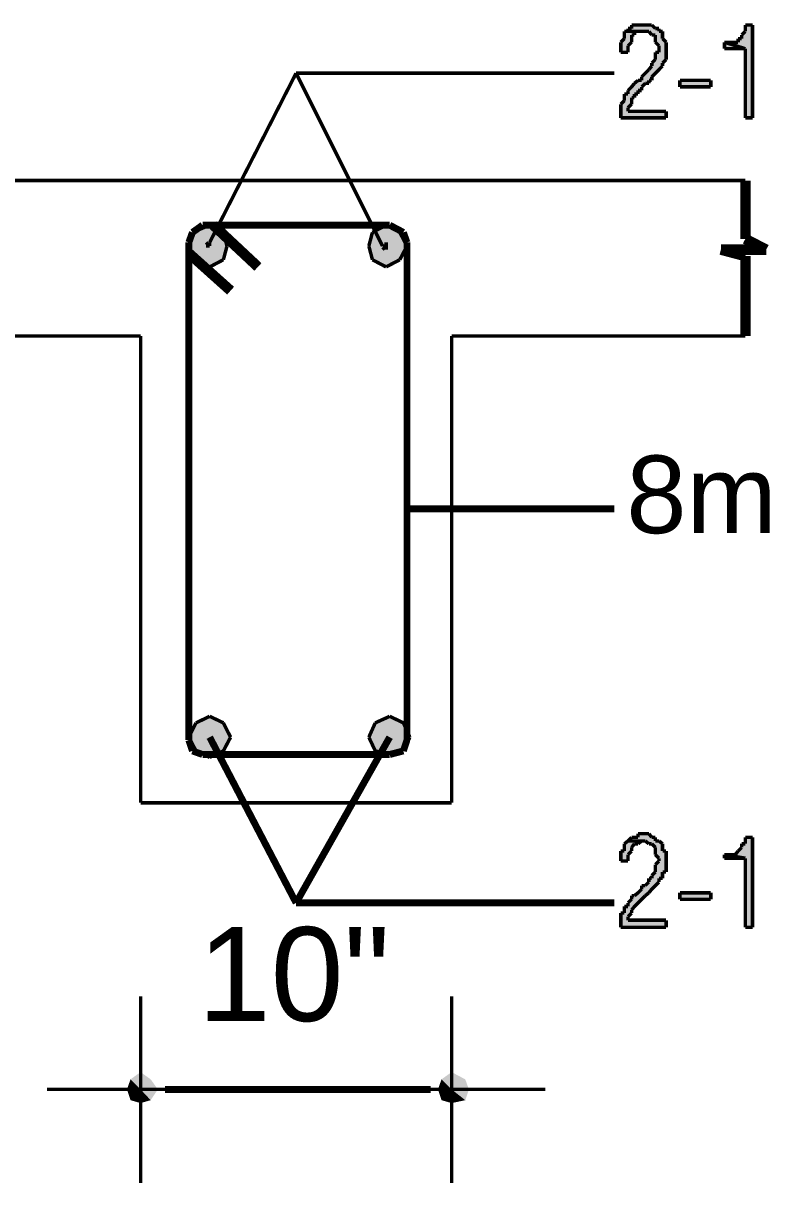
# Model space of a CAD drawing. Header units: millimetres. Extents: x 5 to 350, y 3 to 213.
# Drawn here: x 124.12 to 142.54, y 151.42 to 179.87 of the extents above; entities that cross this region are included whole.
import ezdxf

# ---------------------------------------------------------------- set-up
doc = ezdxf.new("R2010")
doc.units = ezdxf.units.MM
for name, color, linetype in [('H', 251, 'Continuous'), ('P', 255, 'Continuous'), ('T', 255, 'Continuous')]:
    doc.layers.add(name, color=color, linetype=linetype)
doc.styles.get("Standard").update_dxf_attribs({"font": 'arial.ttf'})

msp = doc.modelspace()

# ---------------------------------------------------------------- hatches: boundary and pattern name
at = {"layer": 'H', "linetype": 'Continuous'}
for points in [[(138.765, 177.553), (138.765, 177.888), (138.853, 177.976), (138.853, 178.135), (138.942, 178.135), (138.942, 178.223), (139.188, 178.47), (139.277, 178.47), (139.277, 178.558), (139.524, 178.823), (139.524, 178.894), (139.612, 178.982), (139.612, 179.158), (139.7, 179.158), (139.7, 179.317), (139.612, 179.405), (139.612, 179.582), (139.524, 179.582), (139.453, 179.67), (138.942, 179.67), (138.942, 179.74), (139.03, 179.74), (139.03, 179.828), (139.524, 179.828), (139.612, 179.74), (139.7, 179.74), (139.7, 179.67), (139.788, 179.67), (139.788, 179.493), (139.876, 179.405), (139.876, 178.982), (139.788, 178.894), (139.788, 178.823), (139.524, 178.558), (139.524, 178.47), (139.453, 178.47), (139.453, 178.4), (139.365, 178.4), (139.277, 178.312), (139.277, 178.223), (139.188, 178.223), (139.188, 178.135), (139.1, 178.135), (139.1, 178.047), (139.03, 178.047), (139.03, 177.888), (138.942, 177.8), (138.942, 177.712), (139.876, 177.712), (139.876, 177.553), (138.765, 177.553)], [(141.817, 177.553), (141.817, 179.246), (141.305, 179.405), (141.64, 179.405), (141.64, 179.493), (141.728, 179.493), (141.728, 179.582), (141.817, 179.67), (141.817, 179.828), (141.993, 179.828), (141.993, 177.553), (141.817, 177.553)], [(138.765, 179.158), (138.765, 179.405), (138.853, 179.493), (138.853, 179.67), (139.1, 179.67), (139.1, 179.582), (139.03, 179.582), (139.03, 179.405), (138.942, 179.317), (138.942, 179.158), (138.765, 179.158)], [(141.305, 179.246), (141.305, 179.405), (141.817, 179.246), (141.305, 179.246)], [(140.212, 178.312), (140.212, 178.47), (140.97, 178.47), (140.97, 178.312), (140.212, 178.312)], [(128.182, 174.413), (128.27, 174.748), (129.117, 174.413), (128.182, 174.413)], [(128.27, 174.748), (128.693, 174.925), (129.028, 174.748), (128.27, 174.748)], [(129.117, 174.413), (128.27, 174.748), (129.028, 174.748), (129.117, 174.413)], [(132.592, 174.413), (132.68, 174.748), (133.526, 174.413), (132.592, 174.413)], [(132.68, 174.748), (133.015, 174.925), (133.35, 174.748), (132.68, 174.748)], [(133.526, 174.413), (132.68, 174.748), (133.35, 174.748), (133.526, 174.413)], [(128.27, 174.078), (128.182, 174.413), (129.028, 174.078), (128.27, 174.078)], [(129.028, 174.078), (128.182, 174.413), (129.117, 174.413), (129.028, 174.078)], [(132.68, 174.078), (132.592, 174.413), (133.35, 174.078), (132.68, 174.078)], [(133.35, 174.078), (132.592, 174.413), (133.526, 174.413), (133.35, 174.078)], [(128.693, 173.902), (128.27, 174.078), (129.028, 174.078), (128.693, 173.902)], [(133.015, 173.902), (132.68, 174.078), (133.35, 174.078), (133.015, 173.902)], [(128.182, 162.384), (128.358, 162.736), (129.205, 162.384), (128.182, 162.384)], [(128.358, 162.736), (128.693, 162.895), (129.028, 162.736), (128.358, 162.736)], [(129.205, 162.384), (128.358, 162.736), (129.028, 162.736), (129.205, 162.384)], [(132.592, 162.384), (132.75, 162.736), (133.526, 162.384), (132.592, 162.384)], [(132.75, 162.736), (133.103, 162.895), (133.438, 162.736), (132.75, 162.736)], [(133.526, 162.384), (132.75, 162.736), (133.438, 162.736), (133.526, 162.384)], [(128.358, 162.048), (128.182, 162.384), (129.028, 162.048), (128.358, 162.048)], [(129.028, 162.048), (128.182, 162.384), (129.205, 162.384), (129.028, 162.048)], [(132.75, 162.048), (132.592, 162.384), (133.438, 162.048), (132.75, 162.048)], [(133.438, 162.048), (132.592, 162.384), (133.526, 162.384), (133.438, 162.048)], [(128.693, 161.89), (128.358, 162.048), (129.028, 162.048), (128.693, 161.89)], [(133.103, 161.96), (132.75, 162.048), (133.438, 162.048), (133.103, 161.96)], [(138.765, 157.727), (138.765, 158.08), (138.853, 158.08), (138.853, 158.238), (138.942, 158.238), (138.942, 158.327), (139.03, 158.415), (139.03, 158.503), (139.1, 158.503), (139.277, 158.662), (139.277, 158.75), (139.365, 158.75), (139.453, 158.838), (139.453, 158.926), (139.524, 158.926), (139.524, 158.997), (139.612, 159.085), (139.612, 159.262), (139.7, 159.35), (139.7, 159.42), (139.612, 159.508), (139.612, 159.685), (139.524, 159.773), (139.453, 159.773), (139.365, 159.844), (138.942, 159.844), (139.03, 159.932), (139.188, 159.932), (139.188, 160.02), (139.453, 160.02), (139.524, 159.932), (139.612, 159.932), (139.612, 159.844), (139.7, 159.844), (139.788, 159.773), (139.788, 159.597), (139.876, 159.597), (139.876, 159.085), (139.788, 159.085), (139.788, 158.926), (139.7, 158.926), (139.7, 158.838), (139.03, 158.15), (139.03, 158.08), (138.942, 157.992), (138.942, 157.903), (139.876, 157.903), (139.876, 157.727), (138.765, 157.727)], [(141.817, 157.727), (141.817, 159.42), (141.305, 159.508), (141.57, 159.508), (141.728, 159.685), (141.728, 159.773), (141.817, 159.773), (141.817, 159.932), (141.993, 159.932), (141.993, 157.727), (141.817, 157.727)], [(138.765, 159.35), (138.765, 159.597), (138.853, 159.597), (138.853, 159.773), (138.942, 159.844), (139.277, 159.844), (139.188, 159.773), (139.1, 159.773), (139.03, 159.685), (139.03, 159.597), (138.942, 159.508), (138.942, 159.35), (138.765, 159.35)], [(141.305, 159.42), (141.305, 159.508), (141.817, 159.42), (141.305, 159.42)], [(140.212, 158.415), (140.212, 158.574), (140.97, 158.574), (140.97, 158.415), (140.212, 158.415)], [(126.665, 153.758), (126.753, 154.005), (127, 153.758), (126.665, 153.758)], [(127, 153.758), (126.753, 154.005), (127, 154.182), (127, 153.758)], [(127, 153.758), (127, 154.182), (127.247, 154.005), (127, 153.758)], [(127, 153.758), (127.247, 154.005), (127.423, 153.758), (127, 153.758)], [(134.285, 153.758), (134.373, 154.005), (134.62, 153.758), (134.285, 153.758)], [(134.62, 153.758), (134.373, 154.005), (134.62, 154.182), (134.62, 153.758)], [(134.62, 153.758), (134.62, 154.182), (134.955, 154.005), (134.62, 153.758)], [(134.62, 153.758), (134.955, 154.005), (135.043, 153.758), (134.62, 153.758)], [(126.753, 153.494), (126.665, 153.758), (127, 153.758), (126.753, 153.494)], [(127, 153.423), (126.753, 153.494), (127, 153.758), (127, 153.423)], [(127, 153.423), (127, 153.758), (127.247, 153.494), (127, 153.423)], [(127.247, 153.494), (127, 153.758), (127.423, 153.758), (127.247, 153.494)], [(134.373, 153.494), (134.285, 153.758), (134.62, 153.758), (134.373, 153.494)], [(134.62, 153.423), (134.373, 153.494), (134.62, 153.758), (134.62, 153.423)], [(134.62, 153.423), (134.62, 153.758), (134.955, 153.494), (134.62, 153.423)], [(134.955, 153.494), (134.62, 153.758), (135.043, 153.758), (134.955, 153.494)]]:
    msp.add_hatch(color=256, dxfattribs=at).paths.add_polyline_path(points)

# ---------------------------------------------------------------- linework, layer by layer
at = {"layer": 'P'}
for points, const_width in [([(139.1, 179.828), (139.03, 179.828)], 0.085), ([(139.03, 179.828), (139.03, 179.74)], 0.085), ([(139.188, 179.828), (139.1, 179.828)], 0.085), ([(139.277, 179.828), (139.188, 179.828)], 0.085), ([(139.365, 179.828), (139.277, 179.828)], 0.085), ([(139.453, 179.828), (139.365, 179.828)], 0.085), ([(139.524, 179.828), (139.453, 179.828)], 0.085), ([(139.612, 179.74), (139.524, 179.828)], 0.085), ([(141.993, 179.828), (141.817, 179.828)], 0.085), ([(141.817, 179.828), (141.817, 179.74)], 0.085), ([(141.993, 177.553), (141.993, 179.828)], 0.085), ([(138.853, 179.493), (138.765, 179.405)], 0.085), ([(138.942, 179.67), (138.853, 179.67)], 0.085), ([(138.853, 179.67), (138.853, 179.582)], 0.085), ([(138.853, 179.582), (138.853, 179.493)], 0.085), ([(139.03, 179.74), (138.942, 179.74)], 0.085), ([(138.942, 179.74), (138.942, 179.67)], 0.085), ([(139.365, 179.67), (138.942, 179.67)], 0.085), ([(138.942, 179.67), (139.365, 179.67)], 0.085), ([(139.03, 179.493), (139.03, 179.582)], 0.085), ([(139.03, 179.582), (139.1, 179.582)], 0.085), ([(139.03, 179.405), (139.03, 179.493)], 0.085), ([(139.1, 179.582), (139.1, 179.67)], 0.085), ([(139.1, 179.67), (139.188, 179.67)], 0.085), ([(139.188, 179.67), (139.277, 179.67)], 0.085), ([(139.277, 179.67), (139.365, 179.67)], 0.085), ([(139.365, 179.67), (139.453, 179.67)], 0.085), ([(139.453, 179.67), (139.524, 179.582)], 0.085), ([(139.524, 179.582), (139.612, 179.582)], 0.085), ([(139.7, 179.74), (139.612, 179.74)], 0.085), ([(139.612, 179.582), (139.612, 179.493)], 0.085), ([(139.612, 179.493), (139.612, 179.405)], 0.085), ([(139.7, 179.67), (139.7, 179.74)], 0.085), ([(139.788, 179.67), (139.7, 179.67)], 0.085), ([(139.788, 179.582), (139.788, 179.67)], 0.085), ([(139.788, 179.493), (139.788, 179.582)], 0.085), ([(139.876, 179.405), (139.788, 179.493)], 0.085), ([(141.728, 179.493), (141.64, 179.493)], 0.085), ([(141.64, 179.493), (141.64, 179.405)], 0.085), ([(141.817, 179.67), (141.728, 179.582)], 0.085), ([(141.728, 179.582), (141.728, 179.493)], 0.085), ([(141.817, 179.74), (141.817, 179.67)], 0.085), ([(138.765, 179.405), (138.765, 179.317)], 0.085), ([(138.765, 179.317), (138.765, 179.246)], 0.085), ([(138.765, 179.246), (138.765, 179.158)], 0.085), ([(138.942, 179.317), (139.03, 179.405)], 0.085), ([(138.942, 179.246), (138.942, 179.317)], 0.085), ([(138.942, 179.158), (138.942, 179.246)], 0.085), ([(139.612, 179.405), (139.7, 179.317)], 0.085), ([(139.7, 179.317), (139.7, 179.246)], 0.085), ([(139.7, 179.246), (139.7, 179.158)], 0.085), ([(139.876, 179.317), (139.876, 179.405)], 0.085), ([(139.876, 179.246), (139.876, 179.317)], 0.085), ([(139.876, 179.158), (139.876, 179.246)], 0.085), ([(141.305, 179.405), (141.305, 179.246)], 0.085), ([(141.817, 179.246), (141.305, 179.405)], 0.085), ([(141.393, 179.405), (141.305, 179.405)], 0.085), ([(141.305, 179.405), (141.817, 179.246)], 0.085), ([(141.305, 179.246), (141.393, 179.246)], 0.085), ([(141.482, 179.405), (141.393, 179.405)], 0.085), ([(141.393, 179.246), (141.482, 179.246)], 0.085), ([(141.57, 179.405), (141.482, 179.405)], 0.085), ([(141.482, 179.246), (141.57, 179.246)], 0.085), ([(141.64, 179.405), (141.57, 179.405)], 0.085), ([(141.57, 179.246), (141.64, 179.246)], 0.085), ([(141.64, 179.246), (141.728, 179.246)], 0.085), ([(141.728, 179.246), (141.817, 179.246)], 0.085), ([(141.817, 179.246), (141.817, 177.553)], 0.085), ([(138.765, 179.158), (138.942, 179.158)], 0.085), ([(139.612, 178.982), (139.524, 178.894)], 0.085), ([(139.7, 179.158), (139.612, 179.158)], 0.085), ([(139.612, 179.158), (139.612, 179.07)], 0.085), ([(139.612, 179.07), (139.612, 178.982)], 0.085), ([(139.788, 178.894), (139.876, 178.982)], 0.085), ([(139.876, 179.07), (139.876, 179.158)], 0.085), ([(139.876, 178.982), (139.876, 179.07)], 0.085), ([(128.693, 174.502), (130.81, 178.647)], 0.085), ([(130.81, 178.647), (138.606, 178.647)], 0.085), ([(132.927, 174.413), (130.81, 178.647)], 0.085), ([(139.365, 178.647), (139.277, 178.558)], 0.085), ([(139.453, 178.735), (139.365, 178.647)], 0.085), ([(139.524, 178.823), (139.453, 178.735)], 0.085), ([(139.524, 178.894), (139.524, 178.823)], 0.085), ([(139.524, 178.558), (139.612, 178.647)], 0.085), ([(139.612, 178.647), (139.7, 178.735)], 0.085), ([(139.7, 178.735), (139.788, 178.823)], 0.085), ([(139.788, 178.823), (139.788, 178.894)], 0.085), ([(139.1, 178.4), (139.03, 178.312)], 0.085), ([(139.188, 178.47), (139.1, 178.4)], 0.085), ([(139.277, 178.47), (139.188, 178.47)], 0.085), ([(139.277, 178.558), (139.277, 178.47)], 0.085), ([(139.277, 178.312), (139.365, 178.4)], 0.085), ([(139.365, 178.4), (139.453, 178.4)], 0.085), ([(139.453, 178.4), (139.453, 178.47)], 0.085), ([(139.453, 178.47), (139.524, 178.47)], 0.085), ([(139.524, 178.47), (139.524, 178.558)], 0.085), ([(140.212, 178.312), (140.212, 178.47)], 0.085), ([(140.212, 178.47), (140.97, 178.47)], 0.085), ([(140.97, 178.47), (140.97, 178.312)], 0.085), ([(138.942, 178.135), (138.853, 178.135)], 0.085), ([(138.853, 178.135), (138.853, 178.047)], 0.085), ([(138.853, 178.047), (138.853, 177.976)], 0.085), ([(139.03, 178.312), (138.942, 178.223)], 0.085), ([(138.942, 178.223), (138.942, 178.135)], 0.085), ([(139.03, 177.976), (139.03, 178.047)], 0.085), ([(139.03, 178.047), (139.1, 178.047)], 0.085), ([(139.1, 178.047), (139.1, 178.135)], 0.085), ([(139.1, 178.135), (139.188, 178.135)], 0.085), ([(139.188, 178.135), (139.188, 178.223)], 0.085), ([(139.188, 178.223), (139.277, 178.223)], 0.085), ([(139.277, 178.223), (139.277, 178.312)], 0.085), ([(140.97, 178.312), (140.212, 178.312)], 0.085), ([(140.212, 178.312), (140.212, 178.312)], 0.085), ([(138.853, 177.976), (138.765, 177.888)], 0.085), ([(138.765, 177.888), (138.765, 177.8)], 0.085), ([(138.765, 177.8), (138.765, 177.712)], 0.085), ([(138.942, 177.8), (139.03, 177.888)], 0.085), ([(138.942, 177.712), (138.942, 177.8)], 0.085), ([(139.03, 177.888), (139.03, 177.976)], 0.085), ([(138.765, 177.712), (138.765, 177.624)], 0.085), ([(138.765, 177.624), (138.765, 177.553)], 0.085), ([(138.765, 177.553), (139.876, 177.553)], 0.085), ([(139.876, 177.712), (138.942, 177.712)], 0.085), ([(139.876, 177.553), (139.876, 177.712)], 0.085), ([(141.817, 177.553), (141.993, 177.553)], 0.085), ([(141.817, 174.59), (141.817, 176.018)], 0.254), ([(141.817, 176.018), (120.738, 176.018)], 0.085), ([(128.517, 174.925), (128.27, 174.748)], 0.169), ([(128.693, 174.925), (128.27, 174.748)], 0.085), ([(133.103, 174.925), (128.517, 174.925)], 0.169), ([(129.028, 174.748), (128.693, 174.925)], 0.085), ([(128.782, 174.925), (129.875, 173.902)], 0.254), ([(133.015, 174.925), (132.68, 174.748)], 0.085), ([(133.35, 174.748), (133.015, 174.925)], 0.085), ([(133.438, 174.748), (133.103, 174.925)], 0.169), ([(128.27, 174.748), (128.182, 174.502)], 0.169), ([(128.27, 174.748), (128.182, 174.413)], 0.085), ([(129.117, 174.413), (129.028, 174.748)], 0.085), ([(132.68, 174.748), (132.592, 174.413)], 0.085), ([(133.526, 174.413), (133.35, 174.748)], 0.085), ([(133.526, 174.502), (133.438, 174.748)], 0.169), ([(142.328, 174.325), (141.817, 174.59)], 0.254), ([(128.182, 174.502), (128.182, 162.313)], 0.169), ([(128.182, 174.413), (128.27, 174.078)], 0.085), ([(128.605, 174.502), (128.693, 174.413)], 0.085), ([(128.693, 174.413), (128.605, 174.413)], 0.085), ([(128.693, 174.413), (128.693, 174.502)], 0.085), ([(128.693, 174.413), (128.693, 174.502)], 0.085), ([(129.028, 174.078), (129.117, 174.413)], 0.085), ([(129.117, 174.413), (129.117, 174.413)], 0.085), ([(132.592, 174.413), (132.68, 174.078)], 0.085), ([(132.927, 174.325), (133.015, 174.413)], 0.085), ([(133.015, 174.413), (132.927, 174.413)], 0.085), ([(133.015, 174.413), (133.015, 174.502)], 0.085), ([(133.015, 174.413), (133.015, 174.325)], 0.085), ([(133.35, 174.078), (133.526, 174.413)], 0.085), ([(133.526, 162.313), (133.526, 174.502)], 0.169), ([(133.526, 174.413), (133.526, 174.413)], 0.085), ([(141.817, 174.166), (141.217, 174.325)], 0.254), ([(141.217, 174.325), (142.328, 174.325)], 0.254), ([(128.182, 174.237), (129.205, 173.32)], 0.254), ([(128.27, 174.078), (128.693, 173.902)], 0.085), ([(128.693, 173.902), (129.028, 174.078)], 0.085), ([(132.68, 174.078), (133.015, 173.902)], 0.085), ([(133.015, 173.902), (133.35, 174.078)], 0.085), ([(141.817, 172.208), (141.817, 174.166)], 0.254), ([(120.738, 172.208), (127, 172.208)], 0.085), ([(127, 172.208), (127, 160.778)], 0.085), ([(134.62, 160.778), (134.62, 172.208)], 0.085), ([(141.817, 172.208), (134.62, 172.208)], 0.085), ([(133.526, 167.975), (138.606, 167.975)], 0.169), ([(128.358, 162.736), (128.182, 162.384)], 0.085), ([(128.693, 162.895), (128.358, 162.736)], 0.085), ([(129.028, 162.736), (128.693, 162.895)], 0.085), ([(129.205, 162.384), (129.028, 162.736)], 0.085), ([(132.75, 162.736), (132.592, 162.384)], 0.085), ([(133.103, 162.895), (132.75, 162.736)], 0.085), ([(133.438, 162.736), (133.103, 162.895)], 0.085), ([(133.597, 162.384), (133.438, 162.736)], 0.085), ([(128.693, 162.384), (130.81, 158.327)], 0.169), ([(130.81, 158.327), (133.103, 162.384)], 0.169), ([(128.182, 162.313), (128.27, 162.048)], 0.169), ([(128.182, 162.384), (128.358, 162.048)], 0.085), ([(129.028, 162.048), (129.205, 162.384)], 0.085), ([(129.205, 162.384), (129.205, 162.384)], 0.085), ([(132.592, 162.384), (132.75, 162.048)], 0.085), ([(133.438, 162.048), (133.526, 162.313)], 0.169), ([(133.438, 162.048), (133.597, 162.384)], 0.085), ([(133.597, 162.384), (133.597, 162.384)], 0.085), ([(128.27, 162.048), (128.517, 161.96)], 0.169), ([(128.358, 162.048), (128.693, 161.89)], 0.085), ([(128.517, 161.96), (133.103, 161.96)], 0.169), ([(128.517, 161.96), (133.103, 161.96)], 0.085), ([(128.693, 161.89), (129.028, 162.048)], 0.085), ([(132.75, 162.048), (133.103, 161.96)], 0.085), ([(133.103, 161.96), (133.438, 162.048)], 0.169), ([(133.103, 161.96), (133.438, 162.048)], 0.085), ([(127, 160.778), (134.62, 160.778)], 0.085), ([(138.942, 159.844), (138.853, 159.773)], 0.085), ([(139.03, 159.932), (138.942, 159.844)], 0.085), ([(139.365, 159.844), (138.942, 159.844)], 0.085), ([(138.942, 159.844), (139.365, 159.844)], 0.085), ([(139.1, 159.932), (139.03, 159.932)], 0.085), ([(139.188, 159.932), (139.1, 159.932)], 0.085), ([(139.277, 160.02), (139.188, 160.02)], 0.085), ([(139.188, 160.02), (139.188, 159.932)], 0.085), ([(139.188, 159.773), (139.277, 159.844)], 0.085), ([(139.365, 160.02), (139.277, 160.02)], 0.085), ([(139.277, 159.844), (139.365, 159.844)], 0.085), ([(139.453, 160.02), (139.365, 160.02)], 0.085), ([(139.365, 159.844), (139.453, 159.773)], 0.085), ([(139.524, 159.932), (139.453, 160.02)], 0.085), ([(139.612, 159.932), (139.524, 159.932)], 0.085), ([(139.612, 159.844), (139.612, 159.932)], 0.085), ([(139.7, 159.844), (139.612, 159.844)], 0.085), ([(139.788, 159.773), (139.7, 159.844)], 0.085), ([(141.993, 159.932), (141.817, 159.932)], 0.085), ([(141.817, 159.932), (141.817, 159.844)], 0.085), ([(141.817, 159.844), (141.817, 159.773)], 0.085), ([(141.993, 157.727), (141.993, 159.932)], 0.085), ([(138.853, 159.597), (138.765, 159.597)], 0.085), ([(138.765, 159.597), (138.765, 159.508)], 0.085), ([(138.853, 159.773), (138.853, 159.685)], 0.085), ([(138.853, 159.685), (138.853, 159.597)], 0.085), ([(138.942, 159.508), (139.03, 159.597)], 0.085), ([(139.03, 159.685), (139.1, 159.773)], 0.085), ([(139.03, 159.597), (139.03, 159.685)], 0.085), ([(139.1, 159.773), (139.188, 159.773)], 0.085), ([(139.453, 159.773), (139.524, 159.773)], 0.085), ([(139.524, 159.773), (139.612, 159.685)], 0.085), ([(139.612, 159.685), (139.612, 159.597)], 0.085), ([(139.612, 159.597), (139.612, 159.508)], 0.085), ([(139.788, 159.685), (139.788, 159.773)], 0.085), ([(139.788, 159.597), (139.788, 159.685)], 0.085), ([(139.876, 159.597), (139.788, 159.597)], 0.085), ([(139.876, 159.508), (139.876, 159.597)], 0.085), ([(141.64, 159.597), (141.57, 159.508)], 0.085), ([(141.728, 159.685), (141.64, 159.597)], 0.085), ([(141.817, 159.773), (141.728, 159.773)], 0.085), ([(141.728, 159.773), (141.728, 159.685)], 0.085), ([(138.765, 159.508), (138.765, 159.42)], 0.085), ([(138.765, 159.42), (138.765, 159.35)], 0.085), ([(138.765, 159.35), (138.942, 159.35)], 0.085), ([(138.942, 159.42), (138.942, 159.508)], 0.085), ([(138.942, 159.35), (138.942, 159.42)], 0.085), ([(139.612, 159.508), (139.7, 159.42)], 0.085), ([(139.7, 159.35), (139.612, 159.262)], 0.085), ([(139.7, 159.42), (139.7, 159.35)], 0.085), ([(139.876, 159.42), (139.876, 159.508)], 0.085), ([(139.876, 159.35), (139.876, 159.42)], 0.085), ([(139.876, 159.262), (139.876, 159.35)], 0.085), ([(141.305, 159.508), (141.305, 159.42)], 0.085), ([(141.817, 159.42), (141.305, 159.508)], 0.085), ([(141.393, 159.508), (141.305, 159.508)], 0.085), ([(141.305, 159.508), (141.817, 159.42)], 0.085), ([(141.305, 159.42), (141.393, 159.42)], 0.085), ([(141.482, 159.508), (141.393, 159.508)], 0.085), ([(141.393, 159.42), (141.482, 159.42)], 0.085), ([(141.57, 159.508), (141.482, 159.508)], 0.085), ([(141.482, 159.42), (141.57, 159.42)], 0.085), ([(141.57, 159.42), (141.64, 159.42)], 0.085), ([(141.64, 159.42), (141.728, 159.42)], 0.085), ([(141.728, 159.42), (141.817, 159.42)], 0.085), ([(141.817, 159.42), (141.817, 157.727)], 0.085), ([(139.612, 159.085), (139.524, 158.997)], 0.085), ([(139.524, 158.997), (139.524, 158.926)], 0.085), ([(139.612, 159.262), (139.612, 159.173)], 0.085), ([(139.612, 159.173), (139.612, 159.085)], 0.085), ([(139.788, 158.997), (139.788, 159.085)], 0.085), ([(139.788, 159.085), (139.876, 159.085)], 0.085), ([(139.788, 158.926), (139.788, 158.997)], 0.085), ([(139.876, 159.173), (139.876, 159.262)], 0.085), ([(139.876, 159.085), (139.876, 159.173)], 0.085), ([(139.365, 158.75), (139.277, 158.75)], 0.085), ([(139.277, 158.75), (139.277, 158.662)], 0.085), ([(139.453, 158.838), (139.365, 158.75)], 0.085), ([(139.524, 158.926), (139.453, 158.926)], 0.085), ([(139.453, 158.926), (139.453, 158.838)], 0.085), ([(139.524, 158.662), (139.612, 158.75)], 0.085), ([(139.612, 158.75), (139.7, 158.838)], 0.085), ([(139.7, 158.838), (139.7, 158.926)], 0.085), ([(139.7, 158.926), (139.788, 158.926)], 0.085), ([(139.03, 158.415), (138.942, 158.327)], 0.085), ([(139.1, 158.503), (139.03, 158.503)], 0.085), ([(139.03, 158.503), (139.03, 158.415)], 0.085), ([(139.188, 158.574), (139.1, 158.503)], 0.085), ([(139.277, 158.662), (139.188, 158.574)], 0.085), ([(139.188, 158.327), (139.277, 158.415)], 0.085), ([(139.277, 158.415), (139.365, 158.503)], 0.085), ([(139.365, 158.503), (139.453, 158.574)], 0.085), ([(139.453, 158.574), (139.524, 158.662)], 0.085), ([(140.212, 158.415), (140.212, 158.574)], 0.085), ([(140.212, 158.574), (140.97, 158.574)], 0.085), ([(140.97, 158.415), (140.212, 158.415)], 0.085), ([(140.212, 158.415), (140.212, 158.415)], 0.085), ([(140.97, 158.574), (140.97, 158.415)], 0.085), ([(130.81, 158.327), (138.606, 158.327)], 0.169), ([(138.942, 158.238), (138.853, 158.238)], 0.085), ([(138.853, 158.238), (138.853, 158.15)], 0.085), ([(138.853, 158.15), (138.853, 158.08)], 0.085), ([(138.942, 158.327), (138.942, 158.238)], 0.085), ([(139.03, 158.15), (139.1, 158.238)], 0.085), ([(139.03, 158.08), (139.03, 158.15)], 0.085), ([(139.1, 158.238), (139.188, 158.327)], 0.085), ([(138.853, 158.08), (138.765, 158.08)], 0.085), ([(138.765, 158.08), (138.765, 157.992)], 0.085), ([(138.765, 157.992), (138.765, 157.903)], 0.085), ([(138.765, 157.903), (138.765, 157.815)], 0.085), ([(138.942, 157.992), (139.03, 158.08)], 0.085), ([(138.942, 157.903), (138.942, 157.992)], 0.085), ([(139.876, 157.903), (138.942, 157.903)], 0.085), ([(139.876, 157.727), (139.876, 157.903)], 0.085), ([(138.765, 157.815), (138.765, 157.727)], 0.085), ([(138.765, 157.727), (139.876, 157.727)], 0.085), ([(141.817, 157.727), (141.993, 157.727)], 0.085), ([(127, 151.465), (127, 156.034)], 0.085), ([(134.62, 156.034), (134.62, 151.465)], 0.085), ([(129.293, 153.758), (124.707, 153.758)], 0.085), ([(127.6, 153.758), (134.108, 153.758)], 0.169), ([(132.327, 153.758), (136.913, 153.758)], 0.085)]:
    msp.add_lwpolyline(points, dxfattribs=dict(at, const_width=const_width))

# ---------------------------------------------------------------- texts
at = {"layer": 'T', "attachment_point": 7}
for s, insert, char_height in [('{\\fArial|b0|i0|c0|p18;8mmØ@ 7"c/c.}', (138.9, 167), 1.9), ('{\\fArial|b0|i0|c0|p18;10"}', (128.4, 155.4), 2.3)]:
    msp.add_mtext(s, dxfattribs=dict(at, insert=insert, char_height=char_height))

doc.saveas('drawing.dxf')
